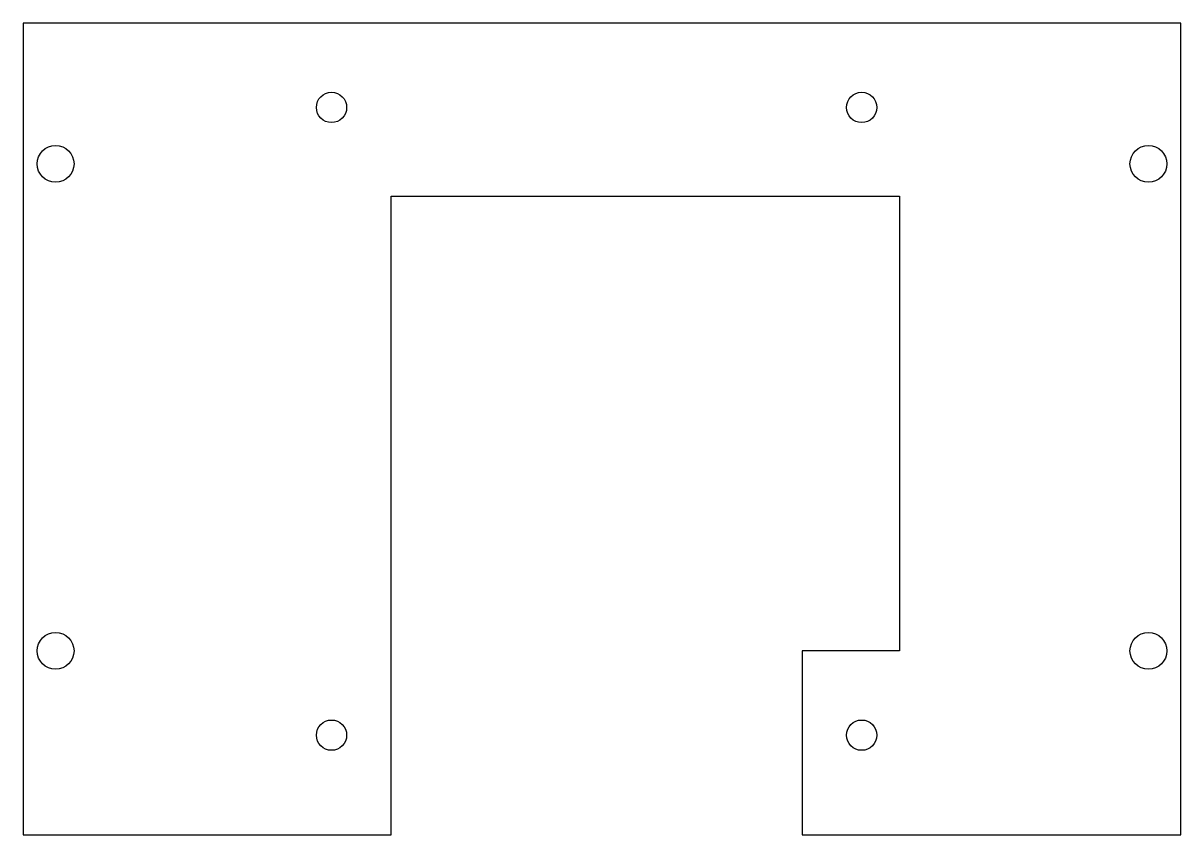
# Model space of a CAD drawing. Header units: millimetres. Extents: x 0 to 107, y 0 to 75.
import ezdxf

# ---------------------------------------------------------------- set-up
doc = ezdxf.new("R2010")
doc.units = ezdxf.units.MM
doc.layers.add('CUT', color=1, linetype='Continuous')

msp = doc.modelspace()

# ---------------------------------------------------------------- linework, layer by layer
at = {"layer": 'CUT'}
msp.add_lwpolyline([(0, 0), (34, 0), (34, 59), (81, 59), (81, 17), (72, 17), (72, 0), (107, 0), (107, 75), (0, 75)], close=True, dxfattribs=at)
for centre, radius in [((28.5, 67.21), 1.4), ((77.5, 67.21), 1.4), ((3, 62), 1.7), ((104, 62), 1.7), ((3, 17), 1.7), ((104, 17), 1.7), ((28.5, 9.21), 1.4), ((77.5, 9.21), 1.4)]:
    msp.add_circle(centre, radius, dxfattribs=at)

doc.saveas('drawing.dxf')
